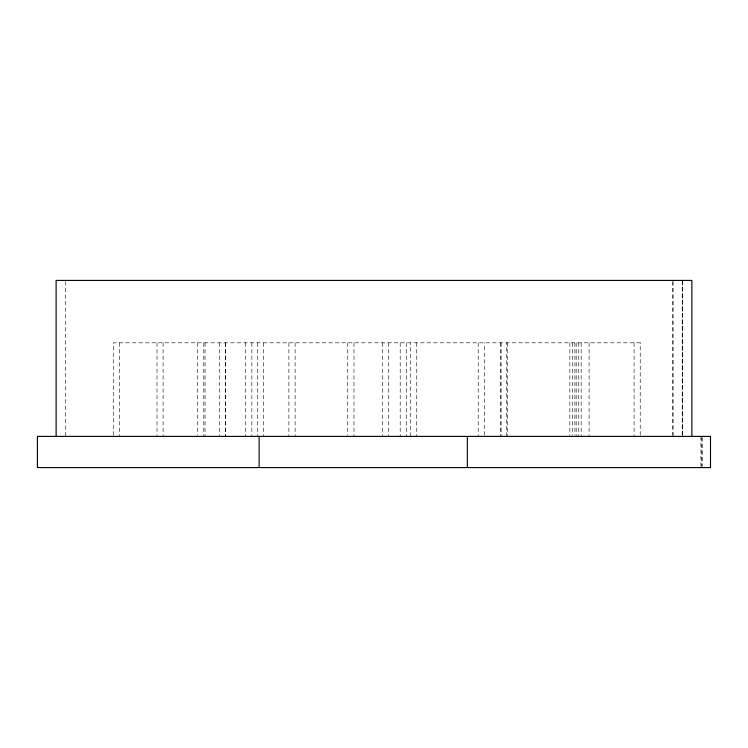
<?xml version="1.0" encoding="UTF-8"?>
<svg xmlns="http://www.w3.org/2000/svg" width="748" height="748" viewBox="0 0 748 748"><rect width="100%" height="100%" fill="white"/><g stroke="black" fill="none" stroke-linecap="round" stroke-linejoin="round"><path stroke-width="0.56" stroke-dasharray="3.74 2.81" d="M197.528 342.808L197.528 435.271M347.745 342.808L347.745 435.261M484.498 435.233L484.498 342.808M506.611 436.393L506.705 342.808M572.332 342.808L572.332 435.243M640.223 435.243L640.223 342.808M410.474 436.393L410.661 342.808M574.903 342.808L574.894 435.252M640.335 342.808L113.387 342.808L113.35 436.393M702.344 437.552L702.344 466.434M701.334 437.552L701.334 466.434M700.923 436.393L700.932 466.434M682.522 280.416L682.522 435.224M682.391 281.575L682.391 436.393M682.213 280.416L682.213 435.224M673.05 281.575L673.05 436.393M672.826 281.575L672.826 435.224M634.089 342.808L634.089 436.393M589.087 342.808L589.087 436.393M581.149 342.808L581.149 436.393M578.746 342.808L578.746 436.393M576.194 342.808L576.194 436.393M569.864 342.808L569.864 436.393M507.481 342.808L507.481 436.393M501.113 342.808L501.113 436.393M500.524 342.808L500.524 436.393M478.215 342.808L478.215 436.393M416.73 342.808L416.73 436.393M406.529 342.808L406.529 436.393M400.199 342.808L400.199 436.393M388.745 342.808L388.745 436.393M382.686 342.808L382.686 436.393M353.982 342.808L353.982 436.393M295.095 342.808L295.095 436.393M288.887 342.808L288.887 436.393M263.577 342.808L263.577 436.393M257.359 342.808L257.359 436.393M251.852 342.808L251.852 436.393M245.634 342.808L245.634 436.393M225.709 342.808L225.709 436.393M225.485 342.808L225.485 436.393M219.463 342.808L219.463 436.393M205.064 342.808L205.064 436.393M203.793 342.808L203.793 436.393M163.101 342.808L163.101 436.393M157.005 342.808L157.005 436.393M119.587 342.808L119.587 436.393M65.581 281.575L65.581 436.393"/><path stroke-width="1.12" d="M710.581 436.393L37.4 436.393L37.419 467.584L710.581 467.584M710.497 436.393L710.497 467.584M691.853 436.393L691.853 280.416L56.119 280.416L56.128 436.393M467.35 436.393L467.35 467.584M259.126 436.393L259.126 467.584"/></g></svg>
